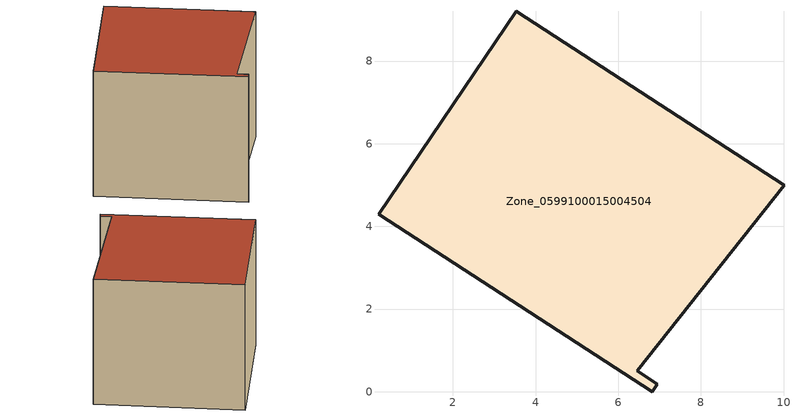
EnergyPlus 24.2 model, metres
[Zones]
Zone_0599100015004504
 floor ground (C_G): 6.46,0.51 6.94,0.18 6.82,0 0.2,4.29 3.54,9.21 10.01,4.99 z0.83
 wall outside (C_F): 0.2,4.29 6.82,0 6.94,0.18 6.46,0.51 10.01,4.99 3.54,9.21 0.2,4.29 z0.83:8.48
 roof outside (C_R): 3.54,9.21 0.2,4.29 6.82,0 6.94,0.18 6.46,0.51 10.01,4.99 z8.48
[BUILDING]
Pand.0599100015004504: North Axis=0; Terrain=City; Loads Convergence Tolerance Value=0.04; Temperature Convergence Tolerance Value=0.4; Solar Distribution=FullExterior; Maximum Number of Warmup Days=25; Minimum Number of Warmup Days=1
[Site:Location]
Rotterdam.The.Hague.AP_ZH_NLD Design_Conditions: Latitude=51.96; Longitude=4.45; Time Zone=1; Elevation=-4.5
[SITE:GROUNDTEMPERATURE:BUILDINGSURFACE]
18, 18, 18, 18, 18, 18, 18, 18, 18, 18, 18, 18
[MATERIAL] Thermal Absorptance=0.9; Solar Absorptance=0.7; Visible Absorptance=0.7
Name | Roughness | Thickness | Conductivity | Density | Specific Heat
G.TC.1965-1974 | MediumSmooth | 0.15 | 0.882353 | 540 | 1210
F.TC.1965-1974 | Rough | 0.3 | 0.697674 | 1920 | 840
R.TC.1965-1974 | MediumRough | 0.2 | 0.232558 | 1500 | 1000
[CONSTRUCTION]
C_G: G.TC.1965-1974
C_F: F.TC.1965-1974
C_R: R.TC.1965-1974
[ZONE]
Zone_0599100015004504: Type=1; Multiplier=1; Ceiling Height=Autocalculate; Volume=Autocalculate; Floor Area=autocalculate; Part of Total Floor Area=Yes
[ZONEINFILTRATION:DESIGNFLOWRATE]
Infil_Zone_0599100015004504: Zone or ZoneList or Space or SpaceList=Zone_0599100015004504; Schedule=AlwaysOn; Design Flow Rate Calculation Method=Flow/Area; Flow Rate per Floor Area=0.003; Constant Term Coefficient=1; Temperature Term Coefficient=0; Velocity Term Coefficient=0; Velocity Squared Term Coefficient=0
[HVACTEMPLATE:ZONE:IDEALLOADSAIRSYSTEM]
Zone_0599100015004504: Maximum Heating Supply Air Temperature=50; Minimum Cooling Supply Air Temperature=13; Maximum Heating Supply Air Humidity Ratio=0.0156; Minimum Cooling Supply Air Humidity Ratio=0.0077; Heating Limit=NoLimit; Cooling Limit=NoLimit; Dehumidification Control Type=ConstantSensibleHeatRatio; Cooling Sensible Heat Ratio=0.7; Dehumidification Setpoint=60; Humidification Control Type=None; Humidification Setpoint=30; Outdoor Air Method=None; Outdoor Air Flow Rate per Person=0.00944; Outdoor Air Flow Rate per Zone Floor Area=0; Outdoor Air Flow Rate per Zone=0; Demand Controlled Ventilation Type=None; Outdoor Air Economizer Type=NoEconomizer; Heat Recovery Type=None; Sensible Heat Recovery Effectiveness=0.7; Latent Heat Recovery Effectiveness=0.65
[ZONECONTROL:THERMOSTAT]
ThermostatControl_Zone_0599100015004504: Zone or ZoneList=Zone_0599100015004504; Control Type Schedule=DualSetpointControlType; Control 1=Thermostat_Zone_0599100015004504; Temperature Difference Between Cutout And Setpoint=0
[THERMOSTATSETPOINT:DUALSETPOINT]
Thermostat_Zone_0599100015004504: Heating Setpoint Temperature Schedule=HeatingSetpoint_Zone_0599100015004504; Cooling Setpoint Temperature Schedule=CoolingSetpoint_Zone_0599100015004504
[SCHEDULE:COMPACT]
HeatingSetpoint_Zone_0599100015004504: Through: 12/31, For: AllDays, Until: 24:00, 21
CoolingSetpoint_Zone_0599100015004504: Through: 12/31, For: AllDays, Until: 24:00, 24
DualSetpointControlType: Through: 12/31, For: AllDays, Until: 24:00, 4
AlwaysOn: Through: 12/31, For: AllDays, Until: 24:00, 1
